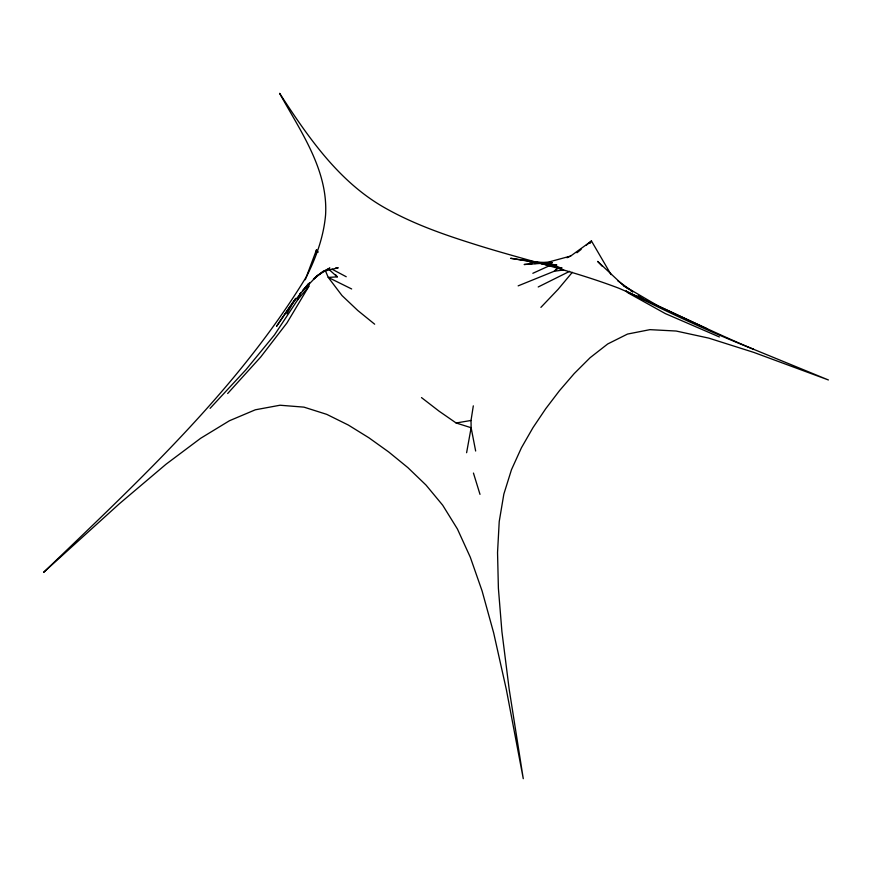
<?xml version="1.0" encoding="UTF-8"?>
<svg xmlns="http://www.w3.org/2000/svg" width="872" height="872" viewBox="0 0 872 872"><rect width="100%" height="100%" fill="white"/><g stroke="black" fill="none" stroke-linecap="round" stroke-linejoin="round"><path stroke-width="1.31" d="M475.654 451.02L471.131 427.727L471.022 420.468L473.311 405.851M466.607 452.721L471.131 427.727L456.132 422.985L439.107 411.192L421.492 397.588M227.647 393.545L260.674 357.051L286.942 322.956L308.753 286.507L309.582 282.583M315.653 253.828L316.482 249.904L318.138 252.063M300.132 293.439L297.788 299.663L274.429 334.99L245.926 369.739L210.087 408.347M305.265 279.759L316.482 249.904L317.593 252.193M300.862 292.491L297.788 299.663L308.753 286.507M286.921 313.778L295.553 298.333M590.148 243.288L591.467 241.01L611.076 274.615M293.853 300.851L276.544 326.335L289.842 306.835L308.753 283.433L302.431 290.954L317.245 275.683L323.185 271.41L329.899 267.987L317.245 275.683L313.408 279.051M572.326 272.315L558.135 289.286L540.902 307.369M558.08 267.66L554.221 271.236L518.153 285.863M558.363 267.878L554.221 271.236L563.606 269.96M576.981 252.76L581.123 249.403M586.289 245.206L591.467 241.01L570.637 256.063L566.985 257.731M313.767 279.029L323.185 271.41L338.227 267.791L335.709 267.966M538.209 286.975L569.623 271.334M532.836 273.296L549.905 265.513M570.637 256.063L547.616 262.309L534.58 263.529M456.132 422.985L471.022 420.468M531.975 263.78L524.148 264.51L541.599 263.355M548.314 262.908L552.347 262.635L529.5 261.96L545.153 263.747M335.6 274.713L337.268 276.871L328.264 277.416L325.583 271.159M547.758 264.042L556.881 265.088L510.632 258.297L538.046 262.777L562.091 268.129L533.642 261.862M753.332 349.182L828.4 379.963L753.822 352.408L708.74 338.107L676.16 331.033L649.945 329.649L627.491 334.074L607.73 343.95L590.148 357.673L574.201 373.576L559.453 390.711L545.719 408.728L532.977 427.662L521.423 447.794L511.472 469.703L503.842 494.119L499.22 521.576L497.541 552.554L498.392 588.284L501.912 631.611L509.172 689.163L523.276 778.685L506.349 689.567L493.661 632.876L482.085 590.933L470.291 557.208L457.418 528.999L442.693 505.215L425.994 485.05L407.834 467.588L388.716 451.979L368.889 437.777L348.31 425.035L326.749 414.363L303.947 407.137L280.01 405.229L255.333 409.796L229.423 420.751L200.647 438.289L166.04 464.22L119.333 503.776L43.6 572.37C138.474 481.104 237.522 389.73 306.595 276.402C316.285 257.153 323.686 236.454 325.583 214.861C328.221 169.822 300.251 130.898 279.607 93.315C307.969 136.86 338.685 181.899 385.064 207.961C412.151 223.33 441.581 233.838 471.185 243.19C520.192 258.919 570.691 269.906 618.848 288.229C664.05 307.718 707.922 330.15 753.332 349.182C710.081 331.96 667.385 312.209 626.151 291.139M719.411 336.974L665.282 313.571L628.123 292.927L626.27 291.052M707.268 328.864L659.254 306.606L623.72 285.787L597.636 261.382L602.258 266.243M351.656 288.97L328.264 277.416L342.02 295.575L357.771 310.487L374.666 324.199M332.025 269.165L346.228 276.74M623.72 285.787L628.156 288.839M630.369 290.365L632.592 291.891M638.13 295.695L643.678 299.51L640.44 297.178M617.823 280.828L632.898 291.728M329.529 269.939L337.268 276.871M473.442 473.06L480.003 494.359"/></g></svg>
